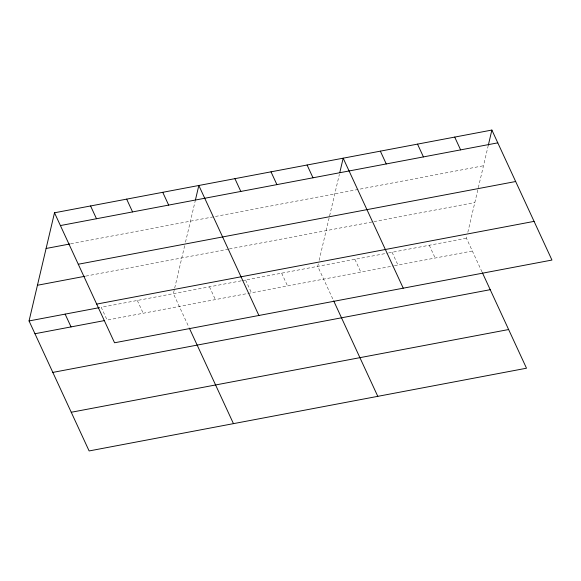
<?xml version="1.0" encoding="UTF-8"?>
<svg xmlns="http://www.w3.org/2000/svg" width="581" height="581" viewBox="0 0 581 581"><rect width="100%" height="100%" fill="white"/><g stroke="black" fill="none" stroke-linecap="round" stroke-linejoin="round"><path stroke-width="0.44" stroke-dasharray="2.9 2.18" d="M184.671 245.698L173.385 293.652L188.978 327.379M185.492 242.197L195.238 200.786M318.33 263.803L317.727 266.352L333.312 300.086M319.129 260.397L339.377 174.336M482.027 271.959L466.441 238.225L467.037 235.675M467.836 232.277L488.084 146.209M70.744 243.817L483.486 165.752M85.85 276.098L228.435 249.133M229.313 248.966L373.038 221.782M373.924 221.615L474.837 202.529M241.159 280.834L101.217 307.298L107.122 320.08L393.562 265.909M242.037 280.667L387.658 253.12M388.544 252.953L466.441 238.225M394.448 265.735L472.346 251.007M429.265 245.255L435.169 258.037M392.081 252.285L397.992 265.067M354.904 259.315L360.808 272.097M281.64 273.172L287.551 285.954M245.56 279.998L251.464 292.78M209.472 286.825L215.377 299.607M137.305 300.471L143.209 313.253"/><path stroke-width="0.87" d="M482.397 272.765L526.502 368.216L89.118 450.943L29.05 320.944L54.498 212.784L491.882 130.057L551.95 260.056L114.559 342.775L54.498 212.784M195.434 199.937L198.833 185.484L258.901 315.476M339.776 172.637L343.175 158.185L403.236 288.176M488.287 145.359L491.882 130.057M60.402 225.566L497.794 142.846M46.102 248.479L69.865 243.984M78.275 264.246L515.667 181.519M37.445 285.256L84.971 276.265M96.686 304.095L534.077 221.376M29.05 320.944L99.46 307.632M34.954 333.734L104.486 320.581M52.827 372.406L490.219 289.687M71.245 412.263L508.629 329.536M454.705 137.094L460.617 149.876M417.528 144.124L423.433 156.906M380.352 151.154L386.256 163.936M307.088 165.011L312.992 177.793M333.683 300.885L377.788 396.344M271 171.838L276.912 184.62M234.92 178.665L240.825 191.447M162.753 192.311L168.657 205.093M189.348 328.185L233.453 423.643M126.665 199.138L132.57 211.92M90.578 205.957L96.49 218.739M65.137 314.125L71.042 326.907"/></g></svg>
